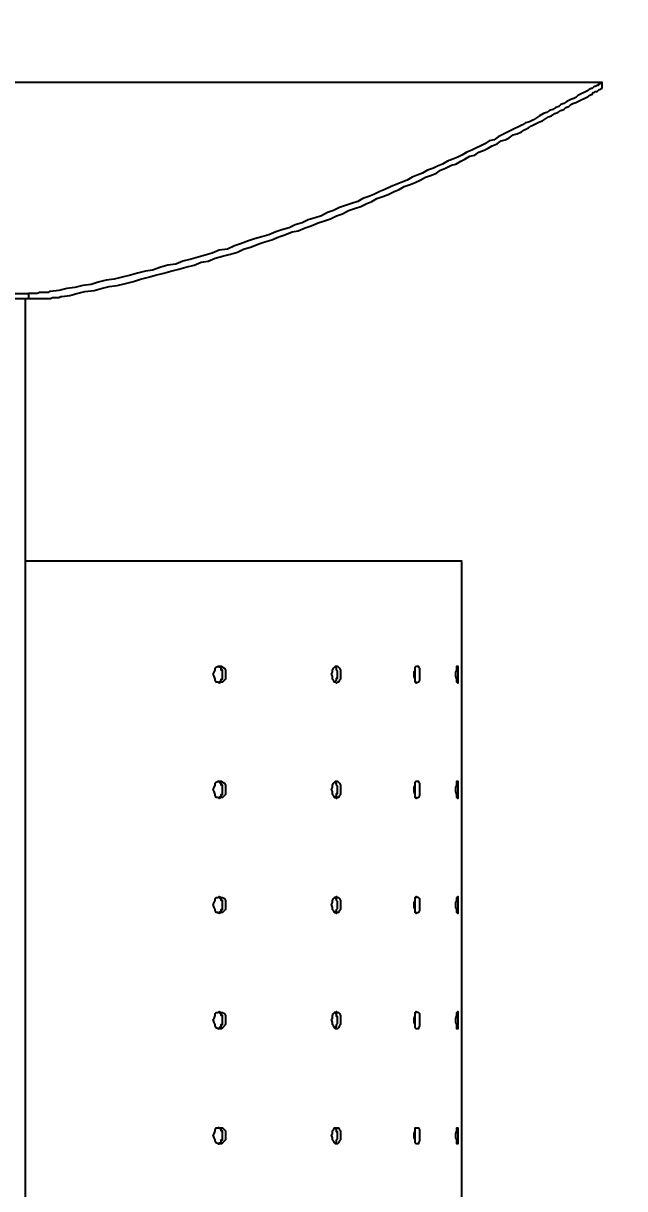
# Model space of a CAD drawing. Header units: millimetres. Extents: x 14997 to 18731, y 13743 to 19226.
# Drawn here: x 16235.4 to 16449.2, y 16710.5 to 17125 of the extents above; entities that cross this region are included whole.
import ezdxf

# ---------------------------------------------------------------- set-up
doc = ezdxf.new("R2010")
doc.units = ezdxf.units.MM
doc.header["$LTSCALE"] = 3
doc.layers.add('DomyÅ›lny', color=7, linetype='Continuous')
doc.styles.get("Standard").update_dxf_attribs({"font": 'arial.ttf'})
doc.dimstyles.new('MATEUSZ', dxfattribs={"dimtxt": 20, "dimasz": 16, "dimexe": 0.18, "dimexo": 0.0625, "dimgap": 0.09, "dimtad": 0, "dimdec": 0, "dimdsep": 46, "dimtxsty": 'Standard', "dimblk": 'DOT', "dimcen": 0.09, "dimse1": 1, "dimse2": 1, "dimadec": 0, "dimazin": 0, "dimtfac": 1, "dimtdec": 0, "dimtofl": 0, "dimtmove": 0, "dimatfit": 3, "dimfxl": 0, "dimtolj": 1, "dimtzin": 0, "dimlwd": 9, "dimlwe": 9, "dimarcsym": 0})

# ---------------------------------------------------------------- blocks, each defined once
blk = doc.blocks.new('_Dot')
at = {"color": 0, "linetype": 'ByBlock', "lineweight": -2}
blk.add_line((-0.5, 0), (-1, 0), dxfattribs=at)
at = {"color": 0, "linetype": 'ByBlock', "const_width": 0.5}
blk.add_lwpolyline([(-0.25, 0, 1), (0.25, 0, 1)], format="xyb", close=True, dxfattribs=at)
blk = doc.blocks.new('*D9')
at = {"color": 0, "lineweight": 9}
for p, q in [((16007.13, 17341.87), (16176.78, 17341.87)), ((16425.23, 17341.87), (16255.58, 17341.87))]:
    blk.add_line(p, q, dxfattribs=at)
at = {"layer": 'Defpoints', "color": 0}
for p in [(16441.23, 17341.87), (15991.13, 17103.99), (16441.23, 17103.99)]:
    blk.add_point(p, dxfattribs=at)
at = {"color": 0, "lineweight": 9, "xscale": 16, "yscale": 16, "zscale": 16, "rotation": 180}
blk.add_blockref('_Dot', (15991.13, 17341.87), dxfattribs=at)
at = {"color": 0, "lineweight": 9, "xscale": 16, "yscale": 16, "zscale": 16}
blk.add_blockref('_Dot', (16441.23, 17341.87), dxfattribs=at)
at = {"color": 0, "insert": (16216.18, 17341.87), "char_height": 35, "attachment_point": 5}
blk.add_mtext('\\A1;450', dxfattribs=at)

msp = doc.modelspace()

# ---------------------------------------------------------------- linework, layer by layer
at = {"layer": 'DomyÅ›lny'}
for p, q in [((16441.23, 17103.99), (15991.13, 17103.99)), ((16195.17, 17028.91), (16237.2, 17028.91)), ((16195.17, 17027.12), (16237.2, 17027.12)), ((16236.12, 16309.03), (16236.12, 17027.12))]:
    msp.add_line(p, q, dxfattribs=at)
for points in [[(16441.23, 17101.84, 0), (16441.23, 17103.99, 0), (16440.88, 17103.99, 0), (16440.88, 17103.63, 0), (16440.52, 17103.63, 0), (16440.16, 17103.27, 0), (16439.8, 17103.27, 0), (16439.8, 17102.91, 0), (16439.44, 17102.91, 0), (16438.72, 17102.56, 0), (16438.36, 17102.56, 0), (16438, 17102.2, 0), (16437.64, 17101.84, 0), (16437.28, 17101.84, 0), (16436.56, 17101.48, 0), (16436.21, 17101.12, 0), (16435.49, 17100.76, 0), (16434.77, 17100.4, 0), (16434.05, 17100.04, 0), (16433.33, 17099.68, 0), (16432.61, 17099.32, 0), (16431.89, 17098.6, 0), (16431.18, 17098.24, 0), (16430.1, 17097.89, 0), (16429.38, 17097.53, 0), (16428.66, 17097.17, 0), (16427.58, 17096.45, 0), (16426.51, 17096.09, 0), (16425.79, 17095.37, 0), (16424.71, 17095.01, 0), (16423.63, 17094.29, 0), (16422.55, 17093.93, 0), (16421.48, 17093.22, 0), (16420.4, 17092.86, 0), (16418.96, 17092.14, 0), (16417.88, 17091.42, 0), (16416.81, 17090.7, 0), (16415.37, 17089.98, 0), (16413.93, 17089.62, 0), (16412.86, 17088.9, 0), (16411.42, 17088.19, 0), (16409.98, 17087.47, 0), (16408.55, 17086.75, 0), (16407.11, 17086.03, 0), (16405.67, 17085.31, 0), (16404.23, 17084.59, 0), (16402.8, 17083.52, 0), (16401, 17083.16, 0), (16399.56, 17082.08, 0), (16398.13, 17081.36, 0), (16396.33, 17080.64, 0), (16394.89, 17079.92, 0), (16393.1, 17079.21, 0), (16391.3, 17078.13, 0), (16389.87, 17077.41, 0), (16388.07, 17076.69, 0), (16386.27, 17075.97, 0), (16384.48, 17074.89, 0), (16382.68, 17074.18, 0), (16381.24, 17073.46, 0), (16379.09, 17072.74, 0), (16377.29, 17071.66, 0), (16375.5, 17070.94, 0), (16373.7, 17070.22, 0), (16371.9, 17069.15, 0), (16369.75, 17068.43, 0), (16367.95, 17067.71, 0), (16366.16, 17066.99, 0), (16364, 17065.91, 0), (16362.21, 17065.2, 0), (16360.05, 17064.12, 0), (16358.25, 17063.4, 0), (16356.1, 17062.68, 0), (16354.3, 17061.6, 0), (16352.15, 17060.89, 0), (16349.99, 17060.17, 0), (16347.84, 17059.45, 0), (16345.68, 17058.37, 0), (16343.53, 17057.65, 0), (16341.37, 17056.57, 0), (16339.21, 17055.86, 0), (16336.7, 17055.14, 0), (16334.55, 17054.06, 0), (16332.03, 17053.34, 0), (16329.88, 17052.26, 0), (16327.36, 17051.55, 0), (16325.21, 17050.83, 0), (16322.69, 17049.75, 0), (16320.18, 17049.03, 0), (16317.66, 17048.31, 0), (16315.51, 17047.59, 0), (16312.63, 17046.52, 0), (16310.48, 17045.8, 0), (16307.96, 17044.72, 0), (16305.09, 17044.36, 0), (16302.57, 17043.28, 0), (16300.06, 17042.56, 0), (16297.55, 17041.85, 0), (16295.03, 17041.13, 0), (16292.16, 17040.41, 0), (16289.64, 17039.33, 0), (16286.77, 17038.97, 0), (16284.25, 17038.25, 0), (16281.38, 17037.18, 0), (16278.87, 17036.82, 0), (16275.99, 17036.1, 0), (16273.48, 17035.38, 0), (16270.6, 17034.66, 0), (16267.73, 17033.94, 0), (16264.86, 17033.58, 0), (16261.98, 17032.87, 0), (16259.47, 17032.15, 0), (16256.59, 17031.79, 0), (16253.72, 17031.07, 0), (16250.85, 17030.71, 0), (16247.97, 17029.99, 0), (16245.1, 17029.63, 0), (16244.74, 17029.63, 0), (16244.38, 17029.27, 0), (16243.66, 17029.27, 0), (16243.3, 17029.27, 0), (16242.94, 17029.27, 0), (16242.58, 17029.27, 0), (16242.22, 17029.27, 0), (16241.51, 17029.27, 0), (16241.15, 17029.27, 0), (16240.43, 17028.91, 0), (16240.07, 17028.91, 0), (16239.71, 17028.91, 0), (16239.35, 17028.91, 0), (16238.99, 17028.91, 0), (16238.63, 17028.91, 0), (16238.27, 17028.91, 0), (16237.91, 17028.91, 0), (16237.55, 17028.91, 0), (16237.2, 17028.91, 0), (16237.2, 17027.12, 0), (16237.91, 17027.12, 0), (16238.27, 17027.12, 0), (16238.99, 17027.12, 0), (16239.35, 17027.12, 0), (16239.71, 17027.12, 0), (16240.43, 17027.12, 0), (16240.79, 17027.12, 0), (16241.15, 17027.12, 0), (16241.87, 17027.12, 0), (16242.22, 17027.12, 0), (16242.58, 17027.12, 0), (16243.3, 17027.12, 0), (16243.66, 17027.12, 0), (16244.38, 17027.12, 0), (16244.74, 17027.12, 0), (16245.1, 17027.12, 0), (16245.82, 17027.48, 0), (16246.18, 17027.48, 0), (16246.54, 17027.48, 0), (16246.89, 17027.48, 0), (16247.61, 17027.48, 0), (16247.97, 17027.48, 0), (16248.69, 17027.84, 0), (16249.05, 17027.84, 0), (16251.92, 17028.2, 0), (16254.44, 17028.91, 0), (16257.31, 17029.63, 0), (16260.54, 17029.99, 0), (16263.06, 17030.71, 0), (16265.93, 17031.43, 0), (16268.81, 17031.79, 0), (16271.68, 17032.51, 0), (16274.55, 17033.22, 0), (16277.07, 17033.94, 0), (16279.94, 17034.66, 0), (16282.46, 17035.38, 0), (16285.33, 17036.1, 0), (16287.85, 17036.82, 0), (16290.72, 17037.54, 0), (16293.23, 17038.25, 0), (16296.11, 17038.97, 0), (16298.62, 17040.05, 0), (16301.14, 17040.41, 0), (16303.65, 17041.49, 0), (16306.17, 17042.21, 0), (16309.04, 17042.92, 0), (16311.55, 17043.64, 0), (16313.71, 17044.72, 0), (16316.58, 17045.44, 0), (16319.1, 17046.52, 0), (16321.25, 17047.23, 0), (16323.77, 17047.95, 0), (16326.28, 17049.03, 0), (16328.44, 17049.75, 0), (16330.95, 17050.83, 0), (16333.11, 17051.19, 0), (16335.62, 17052.26, 0), (16337.78, 17052.98, 0), (16340.29, 17054.06, 0), (16342.45, 17054.78, 0), (16344.6, 17055.5, 0), (16346.76, 17056.57, 0), (16348.91, 17057.29, 0), (16351.07, 17058.37, 0), (16353.22, 17059.09, 0), (16355.38, 17059.81, 0), (16357.54, 17060.89, 0), (16359.33, 17061.6, 0), (16361.13, 17062.68, 0), (16363.28, 17063.4, 0), (16365.08, 17064.12, 0), (16367.23, 17065.2, 0), (16369.03, 17065.91, 0), (16370.83, 17066.99, 0), (16372.98, 17067.71, 0), (16374.78, 17068.43, 0), (16376.57, 17069.15, 0), (16378.37, 17070.22, 0), (16380.53, 17070.94, 0), (16382.32, 17071.66, 0), (16383.76, 17072.74, 0), (16385.55, 17073.46, 0), (16387.71, 17074.54, 0), (16389.15, 17074.89, 0), (16390.94, 17075.97, 0), (16392.38, 17076.69, 0), (16394.18, 17077.77, 0), (16395.97, 17078.13, 0), (16397.41, 17079.21, 0), (16399.21, 17079.92, 0), (16400.64, 17080.64, 0), (16402.08, 17081.36, 0), (16403.88, 17082.08, 0), (16405.31, 17083.16, 0), (16406.75, 17083.52, 0), (16408.19, 17084.23, 0), (16409.62, 17085.31, 0), (16411.06, 17085.67, 0), (16412.5, 17086.39, 0), (16413.57, 17087.11, 0), (16415.01, 17087.83, 0), (16416.09, 17088.55, 0), (16417.53, 17089.26, 0), (16418.96, 17089.98, 0), (16420.04, 17090.34, 0), (16421.12, 17091.06, 0), (16422.2, 17091.78, 0), (16423.27, 17092.14, 0), (16424.35, 17092.86, 0), (16425.43, 17093.22, 0), (16426.51, 17093.93, 0), (16427.58, 17094.29, 0), (16428.3, 17095.01, 0), (16429.38, 17095.37, 0), (16430.1, 17096.09, 0), (16430.82, 17096.45, 0), (16431.89, 17096.81, 0), (16432.61, 17097.17, 0), (16433.33, 17097.53, 0), (16434.05, 17097.89, 0), (16434.77, 17098.24, 0), (16435.49, 17098.6, 0), (16436.21, 17098.96, 0), (16436.56, 17099.32, 0), (16437.28, 17099.68, 0), (16437.64, 17099.68, 0), (16438, 17100.4, 0), (16438.36, 17100.4, 0), (16438.72, 17100.76, 0), (16439.44, 17100.76, 0), (16439.8, 17101.12, 0), (16440.16, 17101.48, 0), (16440.52, 17101.48, 0), (16440.88, 17101.84, 0)], [(16307.24, 16894.21, 0), (16307.24, 16893.49, 0), (16307.24, 16892.77, 0), (16307.24, 16891.69, 0), (16306.88, 16891.33, 0), (16306.17, 16890.61, 0), (16305.81, 16890.61, 0), (16305.09, 16890.25, 0), (16304.73, 16890.61, 0), (16304.01, 16890.61, 0), (16303.65, 16891.33, 0), (16303.65, 16891.69, 0), (16303.29, 16892.77, 0), (16302.93, 16893.49, 0), (16303.29, 16894.21, 0), (16303.65, 16894.92, 0), (16303.65, 16895.64, 0), (16304.01, 16896, 0), (16304.73, 16896.36, 0), (16305.09, 16896.36, 0), (16305.81, 16896.36, 0), (16306.17, 16896, 0), (16306.88, 16895.64, 0), (16307.24, 16894.92, 0)], [(16348.2, 16894.21, 0), (16348.2, 16893.49, 0), (16348.2, 16892.77, 0), (16348.2, 16891.69, 0), (16347.84, 16891.33, 0), (16347.48, 16890.61, 0), (16347.12, 16890.61, 0), (16346.76, 16890.25, 0), (16346.4, 16890.61, 0), (16346.04, 16890.61, 0), (16345.68, 16891.33, 0), (16345.32, 16891.69, 0), (16345.32, 16892.77, 0), (16344.96, 16893.49, 0), (16345.32, 16894.21, 0), (16345.32, 16894.92, 0), (16345.68, 16895.64, 0), (16346.04, 16896, 0), (16346.4, 16896.36, 0), (16346.76, 16896.36, 0), (16347.12, 16896.36, 0), (16347.48, 16896, 0), (16347.84, 16895.64, 0), (16348.2, 16894.92, 0)], [(16376.22, 16894.21, 0), (16376.22, 16893.49, 0), (16376.22, 16892.77, 0), (16376.22, 16891.69, 0), (16376.22, 16891.33, 0), (16375.86, 16890.61, 0), (16375.14, 16890.25, 0), (16375.14, 16890.61, 0), (16374.78, 16890.61, 0), (16374.78, 16891.33, 0), (16374.78, 16891.69, 0), (16374.42, 16892.77, 0), (16374.42, 16893.49, 0), (16374.42, 16894.21, 0), (16374.78, 16894.92, 0), (16374.78, 16895.64, 0), (16374.78, 16896, 0), (16375.14, 16896.36, 0), (16375.86, 16896.36, 0), (16375.86, 16896, 0), (16376.22, 16895.64, 0), (16376.22, 16894.92, 0)], [(16389.87, 16894.21, 0), (16389.87, 16893.49, 0), (16389.87, 16892.77, 0), (16389.87, 16891.69, 0), (16389.87, 16891.33, 0), (16389.87, 16890.61, 0), (16389.87, 16890.25, 0), (16389.51, 16890.61, 0), (16389.51, 16891.33, 0), (16389.51, 16891.69, 0), (16389.15, 16892.77, 0), (16389.15, 16893.49, 0), (16389.15, 16894.21, 0), (16389.51, 16894.92, 0), (16389.51, 16895.64, 0), (16389.51, 16896, 0), (16389.51, 16896.36, 0), (16389.87, 16896.36, 0), (16389.87, 16896, 0), (16389.87, 16895.64, 0), (16389.87, 16894.92, 0)], [(16307.24, 16853.25, 0), (16307.24, 16852.54, 0), (16307.24, 16851.82, 0), (16307.24, 16850.74, 0), (16306.88, 16850.38, 0), (16306.17, 16849.66, 0), (16305.81, 16849.66, 0), (16305.09, 16849.3, 0), (16304.73, 16849.66, 0), (16304.01, 16849.66, 0), (16303.65, 16850.38, 0), (16303.65, 16850.74, 0), (16303.29, 16851.82, 0), (16302.93, 16852.54, 0), (16303.29, 16853.25, 0), (16303.65, 16853.97, 0), (16303.65, 16854.69, 0), (16304.01, 16855.05, 0), (16304.73, 16855.41, 0), (16305.09, 16855.41, 0), (16305.81, 16855.41, 0), (16306.17, 16855.05, 0), (16306.88, 16854.69, 0), (16307.24, 16853.97, 0)], [(16348.2, 16853.25, 0), (16348.2, 16852.54, 0), (16348.2, 16851.82, 0), (16348.2, 16850.74, 0), (16347.84, 16850.38, 0), (16347.48, 16849.66, 0), (16347.12, 16849.66, 0), (16346.76, 16849.3, 0), (16346.4, 16849.66, 0), (16346.04, 16849.66, 0), (16345.68, 16850.38, 0), (16345.32, 16850.74, 0), (16345.32, 16851.82, 0), (16344.96, 16852.54, 0), (16345.32, 16853.25, 0), (16345.32, 16853.97, 0), (16345.68, 16854.69, 0), (16346.04, 16855.05, 0), (16346.4, 16855.41, 0), (16346.76, 16855.41, 0), (16347.12, 16855.41, 0), (16347.48, 16855.05, 0), (16347.84, 16854.69, 0), (16348.2, 16853.97, 0)], [(16376.22, 16853.25, 0), (16376.22, 16852.54, 0), (16376.22, 16851.82, 0), (16376.22, 16850.74, 0), (16376.22, 16850.38, 0), (16375.86, 16849.66, 0), (16375.14, 16849.3, 0), (16375.14, 16849.66, 0), (16374.78, 16849.66, 0), (16374.78, 16850.38, 0), (16374.78, 16850.74, 0), (16374.42, 16851.82, 0), (16374.42, 16852.54, 0), (16374.42, 16853.25, 0), (16374.78, 16853.97, 0), (16374.78, 16854.69, 0), (16374.78, 16855.05, 0), (16375.14, 16855.41, 0), (16375.86, 16855.41, 0), (16375.86, 16855.05, 0), (16376.22, 16854.69, 0), (16376.22, 16853.97, 0)], [(16389.87, 16853.25, 0), (16389.87, 16852.54, 0), (16389.87, 16851.82, 0), (16389.87, 16850.74, 0), (16389.87, 16850.38, 0), (16389.87, 16849.66, 0), (16389.87, 16849.3, 0), (16389.51, 16849.66, 0), (16389.51, 16850.38, 0), (16389.51, 16850.74, 0), (16389.15, 16851.82, 0), (16389.15, 16852.54, 0), (16389.15, 16853.25, 0), (16389.51, 16853.97, 0), (16389.51, 16854.69, 0), (16389.51, 16855.05, 0), (16389.51, 16855.41, 0), (16389.87, 16855.41, 0), (16389.87, 16855.05, 0), (16389.87, 16854.69, 0), (16389.87, 16853.97, 0)], [(16307.24, 16812.3, 0), (16307.24, 16811.58, 0), (16307.24, 16810.51, 0), (16307.24, 16809.79, 0), (16306.88, 16809.43, 0), (16306.17, 16808.71, 0), (16305.81, 16808.71, 0), (16305.09, 16808.35, 0), (16304.73, 16808.71, 0), (16304.01, 16808.71, 0), (16303.65, 16809.43, 0), (16303.65, 16809.79, 0), (16303.29, 16810.51, 0), (16302.93, 16811.58, 0), (16303.29, 16812.3, 0), (16303.65, 16813.02, 0), (16303.65, 16813.74, 0), (16304.01, 16814.1, 0), (16304.73, 16814.1, 0), (16305.09, 16814.46, 0), (16305.81, 16814.1, 0), (16306.17, 16814.1, 0), (16306.88, 16813.74, 0), (16307.24, 16813.02, 0)], [(16348.2, 16812.3, 0), (16348.2, 16811.58, 0), (16348.2, 16810.51, 0), (16348.2, 16809.79, 0), (16347.84, 16809.43, 0), (16347.48, 16808.71, 0), (16347.12, 16808.71, 0), (16346.76, 16808.35, 0), (16346.4, 16808.71, 0), (16346.04, 16808.71, 0), (16345.68, 16809.43, 0), (16345.32, 16809.79, 0), (16345.32, 16810.51, 0), (16344.96, 16811.58, 0), (16345.32, 16812.3, 0), (16345.32, 16813.02, 0), (16345.68, 16813.74, 0), (16346.04, 16814.1, 0), (16346.4, 16814.1, 0), (16346.76, 16814.46, 0), (16347.12, 16814.1, 0), (16347.48, 16814.1, 0), (16347.84, 16813.74, 0), (16348.2, 16813.02, 0)], [(16376.22, 16812.3, 0), (16376.22, 16811.58, 0), (16376.22, 16810.51, 0), (16376.22, 16809.79, 0), (16376.22, 16809.43, 0), (16375.86, 16808.71, 0), (16375.14, 16808.35, 0), (16375.14, 16808.71, 0), (16374.78, 16808.71, 0), (16374.78, 16809.43, 0), (16374.78, 16809.79, 0), (16374.42, 16810.51, 0), (16374.42, 16811.58, 0), (16374.42, 16812.3, 0), (16374.78, 16813.02, 0), (16374.78, 16813.74, 0), (16374.78, 16814.1, 0), (16375.14, 16814.1, 0), (16375.14, 16814.46, 0), (16375.86, 16814.1, 0), (16376.22, 16813.74, 0), (16376.22, 16813.02, 0)], [(16389.87, 16812.3, 0), (16389.87, 16811.58, 0), (16389.87, 16810.51, 0), (16389.87, 16809.79, 0), (16389.87, 16809.43, 0), (16389.87, 16808.71, 0), (16389.87, 16808.35, 0), (16389.51, 16808.71, 0), (16389.51, 16809.43, 0), (16389.51, 16809.79, 0), (16389.15, 16810.51, 0), (16389.15, 16811.58, 0), (16389.15, 16812.3, 0), (16389.51, 16813.02, 0), (16389.51, 16813.74, 0), (16389.51, 16814.1, 0), (16389.87, 16814.46, 0), (16389.87, 16814.1, 0), (16389.87, 16813.74, 0), (16389.87, 16813.02, 0)], [(16307.24, 16770.99, 0), (16307.24, 16770.63, 0), (16307.24, 16769.55, 0), (16307.24, 16768.84, 0), (16306.88, 16768.48, 0), (16306.17, 16767.76, 0), (16305.81, 16767.4, 0), (16305.09, 16767.4, 0), (16304.73, 16767.4, 0), (16304.01, 16767.76, 0), (16303.65, 16768.48, 0), (16303.65, 16768.84, 0), (16303.29, 16769.55, 0), (16302.93, 16770.63, 0), (16303.29, 16770.99, 0), (16303.65, 16772.07, 0), (16303.65, 16772.79, 0), (16304.01, 16773.15, 0), (16304.73, 16773.15, 0), (16305.09, 16773.51, 0), (16305.81, 16773.15, 0), (16306.17, 16773.15, 0), (16306.88, 16772.79, 0), (16307.24, 16772.07, 0)], [(16348.2, 16770.99, 0), (16348.2, 16770.63, 0), (16348.2, 16769.55, 0), (16348.2, 16768.84, 0), (16347.84, 16768.48, 0), (16347.48, 16767.76, 0), (16347.12, 16767.4, 0), (16346.76, 16767.4, 0), (16346.4, 16767.4, 0), (16346.04, 16767.76, 0), (16345.68, 16768.48, 0), (16345.32, 16768.84, 0), (16345.32, 16769.55, 0), (16344.96, 16770.63, 0), (16345.32, 16770.99, 0), (16345.32, 16772.07, 0), (16345.68, 16772.79, 0), (16346.04, 16773.15, 0), (16346.4, 16773.15, 0), (16346.76, 16773.51, 0), (16347.12, 16773.15, 0), (16347.48, 16773.15, 0), (16347.84, 16772.79, 0), (16348.2, 16772.07, 0)], [(16376.22, 16770.99, 0), (16376.22, 16770.63, 0), (16376.22, 16769.55, 0), (16376.22, 16768.84, 0), (16376.22, 16768.48, 0), (16375.86, 16767.76, 0), (16375.86, 16767.4, 0), (16375.14, 16767.4, 0), (16374.78, 16767.76, 0), (16374.78, 16768.48, 0), (16374.78, 16768.84, 0), (16374.42, 16769.55, 0), (16374.42, 16770.63, 0), (16374.42, 16770.99, 0), (16374.78, 16772.07, 0), (16374.78, 16772.79, 0), (16374.78, 16773.15, 0), (16375.14, 16773.15, 0), (16375.14, 16773.51, 0), (16375.86, 16773.15, 0), (16376.22, 16772.79, 0), (16376.22, 16772.07, 0)], [(16389.87, 16770.99, 0), (16389.87, 16770.63, 0), (16389.87, 16769.55, 0), (16389.87, 16768.84, 0), (16389.87, 16768.48, 0), (16389.87, 16767.76, 0), (16389.87, 16767.4, 0), (16389.51, 16767.4, 0), (16389.51, 16767.76, 0), (16389.51, 16768.48, 0), (16389.51, 16768.84, 0), (16389.15, 16769.55, 0), (16389.15, 16770.63, 0), (16389.15, 16770.99, 0), (16389.51, 16772.07, 0), (16389.51, 16772.79, 0), (16389.51, 16773.15, 0), (16389.87, 16773.51, 0), (16389.87, 16773.15, 0), (16389.87, 16772.79, 0), (16389.87, 16772.07, 0)], [(16307.24, 16730.04, 0), (16307.24, 16729.68, 0), (16307.24, 16728.6, 0), (16307.24, 16727.88, 0), (16306.88, 16727.53, 0), (16306.17, 16726.81, 0), (16305.81, 16726.45, 0), (16305.09, 16726.45, 0), (16304.73, 16726.45, 0), (16304.01, 16726.81, 0), (16303.65, 16727.53, 0), (16303.65, 16727.88, 0), (16303.29, 16728.6, 0), (16302.93, 16729.68, 0), (16303.29, 16730.04, 0), (16303.65, 16731.12, 0), (16303.65, 16731.48, 0), (16304.01, 16732.2, 0), (16304.73, 16732.2, 0), (16305.09, 16732.2, 0), (16305.81, 16732.2, 0), (16306.17, 16732.2, 0), (16306.88, 16731.48, 0), (16307.24, 16731.12, 0)], [(16348.2, 16730.04, 0), (16348.2, 16729.68, 0), (16348.2, 16728.6, 0), (16348.2, 16727.88, 0), (16347.84, 16727.53, 0), (16347.48, 16726.81, 0), (16347.12, 16726.45, 0), (16346.76, 16726.45, 0), (16346.4, 16726.45, 0), (16346.04, 16726.81, 0), (16345.68, 16727.53, 0), (16345.32, 16727.88, 0), (16345.32, 16728.6, 0), (16344.96, 16729.68, 0), (16345.32, 16730.04, 0), (16345.32, 16731.12, 0), (16345.68, 16731.48, 0), (16346.04, 16732.2, 0), (16346.4, 16732.2, 0), (16346.76, 16732.2, 0), (16347.12, 16732.2, 0), (16347.48, 16732.2, 0), (16347.84, 16731.48, 0), (16348.2, 16731.12, 0)], [(16376.22, 16730.04, 0), (16376.22, 16729.68, 0), (16376.22, 16728.6, 0), (16376.22, 16727.88, 0), (16376.22, 16727.53, 0), (16375.86, 16726.81, 0), (16375.86, 16726.45, 0), (16375.14, 16726.45, 0), (16374.78, 16726.81, 0), (16374.78, 16727.53, 0), (16374.78, 16727.88, 0), (16374.42, 16728.6, 0), (16374.42, 16729.68, 0), (16374.42, 16730.04, 0), (16374.78, 16731.12, 0), (16374.78, 16731.48, 0), (16374.78, 16732.2, 0), (16375.14, 16732.2, 0), (16375.86, 16732.2, 0), (16376.22, 16731.48, 0), (16376.22, 16731.12, 0)], [(16389.87, 16730.04, 0), (16389.87, 16729.68, 0), (16389.87, 16728.6, 0), (16389.87, 16727.88, 0), (16389.87, 16727.53, 0), (16389.87, 16726.81, 0), (16389.87, 16726.45, 0), (16389.51, 16726.45, 0), (16389.51, 16726.81, 0), (16389.51, 16727.53, 0), (16389.51, 16727.88, 0), (16389.15, 16728.6, 0), (16389.15, 16729.68, 0), (16389.15, 16730.04, 0), (16389.51, 16731.12, 0), (16389.51, 16731.48, 0), (16389.51, 16732.2, 0), (16389.87, 16732.2, 0), (16389.87, 16731.48, 0), (16389.87, 16731.12, 0)]]:
    msp.add_polyline3d(points, close=True, dxfattribs=at)
for points in [[(16391.3, 16483.97, 0), (16391.3, 16933.72, 0), (16390.94, 16933.72, 0), (16390.58, 16933.72, 0), (16389.51, 16933.72, 0), (16388.43, 16933.72, 0), (16386.63, 16933.72, 0), (16384.84, 16933.72, 0), (16382.32, 16933.72, 0), (16379.45, 16933.72, 0), (16376.57, 16933.72, 0), (16372.98, 16933.72, 0), (16369.39, 16933.72, 0), (16365.44, 16933.72, 0), (16361.13, 16933.72, 0), (16356.46, 16933.72, 0), (16351.07, 16933.72, 0), (16345.68, 16933.72, 0), (16340.29, 16933.72, 0), (16334.19, 16933.72, 0), (16327.72, 16933.72, 0), (16321.25, 16933.72, 0), (16314.43, 16933.72, 0), (16307.24, 16933.72, 0), (16300.06, 16933.72, 0), (16292.16, 16933.72, 0), (16284.61, 16933.72, 0), (16276.35, 16933.72, 0), (16268.09, 16933.72, 0), (16259.47, 16933.72, 0), (16258.39, 16933.72, 0), (16257.31, 16933.72, 0), (16256.23, 16933.72, 0), (16236.12, 16933.72, 0)], [(16304.73, 16890.61, 0), (16305.09, 16890.61, 0), (16305.45, 16890.97, 0), (16305.81, 16891.33, 0), (16305.81, 16891.69, 0), (16306.17, 16891.69, 0), (16306.17, 16892.05, 0), (16306.17, 16892.41, 0), (16306.17, 16892.77, 0), (16306.17, 16893.13, 0), (16306.17, 16893.49, 0), (16306.17, 16893.85, 0), (16306.17, 16894.21, 0), (16306.17, 16894.56, 0), (16306.17, 16894.92, 0), (16305.81, 16894.92, 0), (16305.81, 16895.28, 0), (16305.81, 16895.64, 0), (16305.45, 16896, 0), (16305.09, 16896, 0), (16304.73, 16896.36, 0)], [(16346.04, 16890.61, 0), (16346.4, 16890.97, 0), (16346.76, 16891.33, 0), (16346.76, 16891.69, 0), (16346.76, 16892.05, 0), (16347.12, 16892.05, 0), (16347.12, 16892.41, 0), (16347.12, 16892.77, 0), (16347.12, 16893.13, 0), (16347.12, 16893.49, 0), (16347.12, 16893.85, 0), (16347.12, 16894.21, 0), (16347.12, 16894.56, 0), (16346.76, 16894.92, 0), (16346.76, 16895.28, 0), (16346.76, 16895.64, 0), (16346.4, 16896, 0), (16346.04, 16896, 0)], [(16374.78, 16891.33, 0), (16374.78, 16891.69, 0), (16374.78, 16892.05, 0), (16374.78, 16892.41, 0), (16374.78, 16892.77, 0), (16374.78, 16893.13, 0), (16374.78, 16893.49, 0), (16374.78, 16893.85, 0), (16374.78, 16894.21, 0), (16374.78, 16894.56, 0), (16374.78, 16894.92, 0), (16374.78, 16895.28, 0), (16374.78, 16895.64, 0)], [(16304.73, 16849.66, 0), (16305.09, 16849.66, 0), (16305.45, 16850.02, 0), (16305.81, 16850.02, 0), (16305.81, 16850.38, 0), (16305.81, 16850.74, 0), (16306.17, 16850.74, 0), (16306.17, 16851.1, 0), (16306.17, 16851.46, 0), (16306.17, 16851.82, 0), (16306.17, 16852.18, 0), (16306.17, 16852.54, 0), (16306.17, 16852.89, 0), (16306.17, 16853.25, 0), (16306.17, 16853.61, 0), (16306.17, 16853.97, 0), (16305.81, 16853.97, 0), (16305.81, 16854.33, 0), (16305.81, 16854.69, 0), (16305.45, 16854.69, 0), (16305.45, 16855.05, 0), (16305.09, 16855.05, 0), (16304.73, 16855.41, 0)], [(16346.04, 16849.66, 0), (16346.4, 16849.66, 0), (16346.4, 16850.02, 0), (16346.76, 16850.02, 0), (16346.76, 16850.38, 0), (16346.76, 16850.74, 0), (16346.76, 16851.1, 0), (16347.12, 16851.1, 0), (16347.12, 16851.46, 0), (16347.12, 16851.82, 0), (16347.12, 16852.18, 0), (16347.12, 16852.54, 0), (16347.12, 16852.89, 0), (16347.12, 16853.25, 0), (16347.12, 16853.61, 0), (16346.76, 16853.97, 0), (16346.76, 16854.33, 0), (16346.76, 16854.69, 0), (16346.4, 16854.69, 0), (16346.4, 16855.05, 0), (16346.04, 16855.05, 0)], [(16374.78, 16850.38, 0), (16374.78, 16850.74, 0), (16374.78, 16851.1, 0), (16374.78, 16851.46, 0), (16374.78, 16851.82, 0), (16374.78, 16852.18, 0), (16374.78, 16852.54, 0), (16374.78, 16852.89, 0), (16374.78, 16853.25, 0), (16374.78, 16853.61, 0), (16374.78, 16853.97, 0), (16374.78, 16854.33, 0), (16374.78, 16854.69, 0)], [(16304.73, 16808.35, 0), (16304.73, 16808.71, 0), (16305.09, 16808.71, 0), (16305.45, 16808.71, 0), (16305.45, 16809.07, 0), (16305.81, 16809.07, 0), (16305.81, 16809.43, 0), (16305.81, 16809.79, 0), (16306.17, 16809.79, 0), (16306.17, 16810.15, 0), (16306.17, 16810.51, 0), (16306.17, 16810.87, 0), (16306.17, 16811.22, 0), (16306.17, 16811.58, 0), (16306.17, 16811.94, 0), (16306.17, 16812.3, 0), (16306.17, 16812.66, 0), (16306.17, 16813.02, 0), (16305.81, 16813.02, 0), (16305.81, 16813.38, 0), (16305.81, 16813.74, 0), (16305.45, 16813.74, 0), (16305.45, 16814.1, 0), (16305.09, 16814.1, 0), (16304.73, 16814.1, 0)], [(16346.04, 16808.71, 0), (16346.4, 16808.71, 0), (16346.4, 16809.07, 0), (16346.76, 16809.07, 0), (16346.76, 16809.43, 0), (16346.76, 16809.79, 0), (16347.12, 16810.15, 0), (16347.12, 16810.51, 0), (16347.12, 16810.87, 0), (16347.12, 16811.22, 0), (16347.12, 16811.58, 0), (16347.12, 16811.94, 0), (16347.12, 16812.3, 0), (16347.12, 16812.66, 0), (16346.76, 16813.02, 0), (16346.76, 16813.38, 0), (16346.76, 16813.74, 0), (16346.4, 16813.74, 0), (16346.4, 16814.1, 0), (16346.04, 16814.1, 0)], [(16374.78, 16809.43, 0), (16374.78, 16809.79, 0), (16374.78, 16810.15, 0), (16374.78, 16810.51, 0), (16374.78, 16810.87, 0), (16374.78, 16811.22, 0), (16374.78, 16811.58, 0), (16374.78, 16811.94, 0), (16374.78, 16812.3, 0), (16374.78, 16812.66, 0), (16374.78, 16813.02, 0), (16374.78, 16813.38, 0), (16374.78, 16813.74, 0)], [(16304.73, 16767.4, 0), (16305.09, 16767.76, 0), (16305.45, 16767.76, 0), (16305.45, 16768.12, 0), (16305.81, 16768.12, 0), (16305.81, 16768.48, 0), (16305.81, 16768.84, 0), (16306.17, 16768.84, 0), (16306.17, 16769.2, 0), (16306.17, 16769.55, 0), (16306.17, 16769.91, 0), (16306.17, 16770.27, 0), (16306.17, 16770.63, 0), (16306.17, 16770.99, 0), (16306.17, 16771.35, 0), (16306.17, 16771.71, 0), (16306.17, 16772.07, 0), (16305.81, 16772.07, 0), (16305.81, 16772.43, 0), (16305.81, 16772.79, 0), (16305.45, 16772.79, 0), (16305.09, 16773.15, 0), (16304.73, 16773.15, 0)], [(16346.04, 16767.76, 0), (16346.4, 16767.76, 0), (16346.4, 16768.12, 0), (16346.76, 16768.12, 0), (16346.76, 16768.48, 0), (16346.76, 16768.84, 0), (16347.12, 16769.2, 0), (16347.12, 16769.55, 0), (16347.12, 16769.91, 0), (16347.12, 16770.27, 0), (16347.12, 16770.63, 0), (16347.12, 16770.99, 0), (16347.12, 16771.35, 0), (16347.12, 16771.71, 0), (16346.76, 16771.71, 0), (16346.76, 16772.07, 0), (16346.76, 16772.43, 0), (16346.76, 16772.79, 0), (16346.4, 16772.79, 0), (16346.4, 16773.15, 0), (16346.04, 16773.15, 0)], [(16374.78, 16768.48, 0), (16374.78, 16768.84, 0), (16374.78, 16769.2, 0), (16374.78, 16769.55, 0), (16374.78, 16769.91, 0), (16374.78, 16770.27, 0), (16374.78, 16770.63, 0), (16374.78, 16770.99, 0), (16374.78, 16771.35, 0), (16374.78, 16771.71, 0), (16374.78, 16772.07, 0), (16374.78, 16772.43, 0)], [(16304.73, 16726.45, 0), (16305.09, 16726.45, 0), (16305.09, 16726.81, 0), (16305.45, 16726.81, 0), (16305.81, 16727.17, 0), (16305.81, 16727.53, 0), (16305.81, 16727.88, 0), (16306.17, 16727.88, 0), (16306.17, 16728.24, 0), (16306.17, 16728.6, 0), (16306.17, 16728.96, 0), (16306.17, 16729.32, 0), (16306.17, 16729.68, 0), (16306.17, 16730.04, 0), (16306.17, 16730.4, 0), (16306.17, 16730.76, 0), (16306.17, 16731.12, 0), (16305.81, 16731.12, 0), (16305.81, 16731.48, 0), (16305.81, 16731.84, 0), (16305.45, 16731.84, 0), (16305.09, 16732.2, 0), (16304.73, 16732.2, 0)], [(16346.04, 16726.81, 0), (16346.4, 16726.81, 0), (16346.76, 16727.17, 0), (16346.76, 16727.53, 0), (16346.76, 16727.88, 0), (16347.12, 16728.24, 0), (16347.12, 16728.6, 0), (16347.12, 16728.96, 0), (16347.12, 16729.32, 0), (16347.12, 16729.68, 0), (16347.12, 16730.04, 0), (16347.12, 16730.4, 0), (16347.12, 16730.76, 0), (16346.76, 16730.76, 0), (16346.76, 16731.12, 0), (16346.76, 16731.48, 0), (16346.76, 16731.84, 0), (16346.4, 16731.84, 0), (16346.04, 16732.2, 0)], [(16374.78, 16727.53, 0), (16374.78, 16727.88, 0), (16374.78, 16728.24, 0), (16374.78, 16728.6, 0), (16374.78, 16728.96, 0), (16374.78, 16729.32, 0), (16374.78, 16729.68, 0), (16374.78, 16730.04, 0), (16374.78, 16730.4, 0), (16374.78, 16730.76, 0), (16374.78, 16731.12, 0), (16374.78, 16731.48, 0)]]:
    msp.add_polyline3d(points, dxfattribs=at)

# ---------------------------------------------------------------- dimensions: what is measured, and where the dimension line sits
dim = msp.add_linear_dim(base=(16441.23, 17341.87), p1=(15991.13, 17103.99), p2=(16441.23, 17103.99), dimstyle='MATEUSZ', override={"dimtxt": 35})
dim.commit()
dim.dimension.update_dxf_attribs({"geometry": '*D9', "text_midpoint": (16216.18, 17341.87)})

doc.saveas('drawing.dxf')
